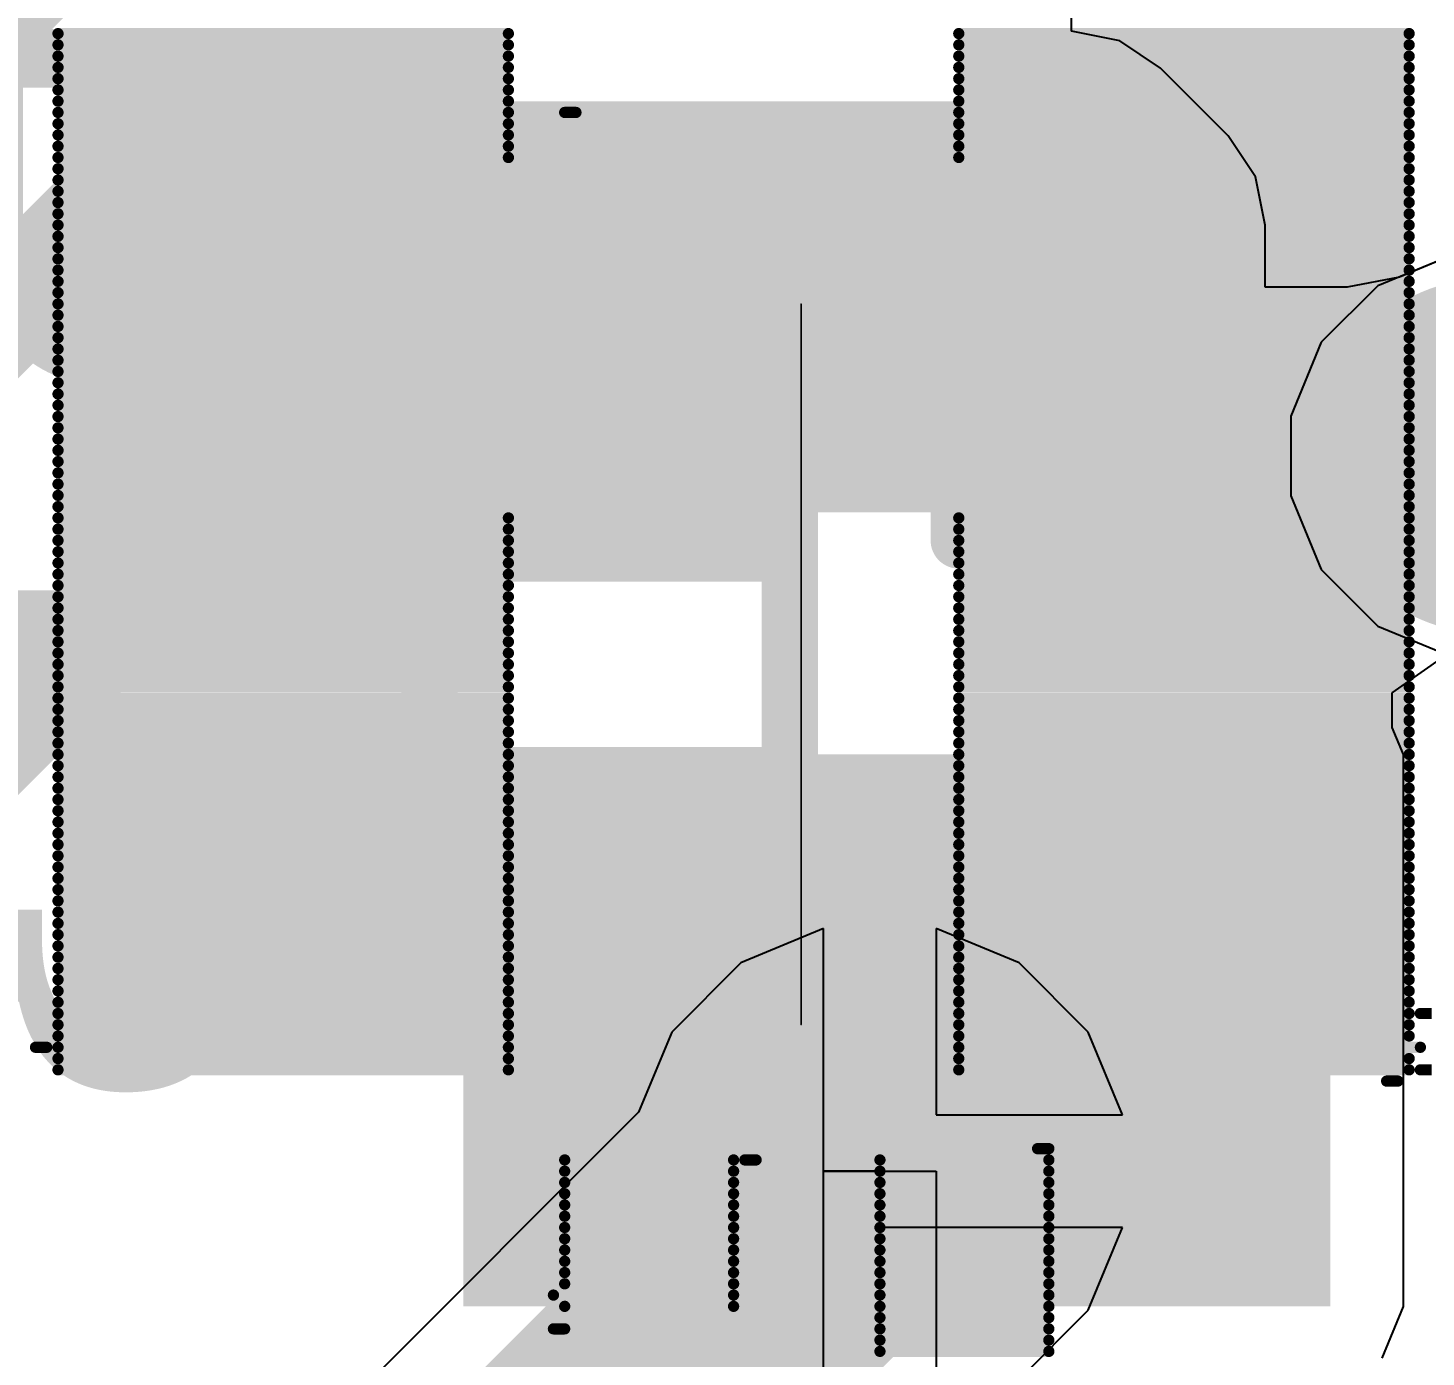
# Model space of a CAD drawing. Header units: millimetres. Extents: x -0.42 to 2.4, y -0.33 to 1.81.
# Drawn here: x 0.3143 to 0.4385, y 0.5575 to 0.6755 of the extents above; entities that cross this region are included whole.
import ezdxf

# ---------------------------------------------------------------- set-up
doc = ezdxf.new("R2010")
doc.units = ezdxf.units.MM
doc.header["$MEASUREMENT"] = 0
for name, color, linetype in [('BottomLayer', 5, 'Continuous'), ('BottomOverlay', 54, 'Continuous'), ('BottomSolder', 6, 'Continuous'), ('TopLayer', 1, 'Continuous'), ('TopOverlay', 2, 'Continuous'), ('TopPaste', 8, 'Continuous'), ('TopSolder', 216, 'Continuous'), ('ViaHoleLayer', 16, 'Continuous')]:
    doc.layers.add(name, color=color, linetype=linetype)
doc.styles.add('Arial', font='arial.ttf', dxfattribs={"height": 0.2})

# ---------------------------------------------------------------- blocks, each defined once
blk = doc.blocks.new('C___0402_11')
at = {"layer": 'TopLayer'}
for points in [[(-0.0275, -0.0125), (-0.0275, 0.0125), (-0.0095, 0.0125), (-0.0095, -0.0125)], [(0.0095, -0.0125), (0.0095, 0.0125), (0.0275, 0.0125), (0.0275, -0.0125)]]:
    blk.add_hatch(color=1, dxfattribs=at).paths.add_polyline_path(points)
at = {"layer": 'TopPaste'}
for points in [[(-0.0275, -0.0125), (-0.0275, 0.0125), (-0.0095, 0.0125), (-0.0095, -0.0125)], [(0.0095, -0.0125), (0.0095, 0.0125), (0.0275, 0.0125), (0.0275, -0.0125)]]:
    blk.add_hatch(color=8, dxfattribs=at).paths.add_polyline_path(points)
at = {"layer": 'TopSolder'}
for points in [[(-0.02986, -0.01486), (-0.02986, 0.01486), (-0.00714, 0.01486), (-0.00714, -0.01486)], [(0.00714, -0.01486), (0.00714, 0.01486), (0.02986, 0.01486), (0.02986, -0.01486)]]:
    blk.add_hatch(color=216, dxfattribs=at).paths.add_polyline_path(points)
at = {"layer": 'TopOverlay', "const_width": 0.005}
for points in [[(-0.031, -0.016), (-0.031, 0.016)], [(-0.011, 0.016), (-0.031, 0.016)], [(0.031, 0.016), (0.011, 0.016)], [(0.031, -0.016), (0.031, 0.016)], [(-0.011, -0.016), (-0.031, -0.016)], [(0.031, -0.016), (0.011, -0.016)]]:
    blk.add_lwpolyline(points, dxfattribs=at)
at = {"layer": 'TopOverlay', "const_width": 0.0025}
for points in [[(-0.03225, 0.016, 1), (-0.02975, 0.016, 1)], [(-0.03225, 0.016, 1), (-0.02975, 0.016, 1)], [(-0.01225, 0.016, 1), (-0.00975, 0.016, 1)], [(0.00975, 0.016, 1), (0.01225, 0.016, 1)], [(0.02975, 0.016, 1), (0.03225, 0.016, 1)], [(0.02975, 0.016, 1), (0.03225, 0.016, 1)], [(-0.03225, -0.016, 1), (-0.02975, -0.016, 1)], [(-0.03225, -0.016, 1), (-0.02975, -0.016, 1)], [(-0.01225, -0.016, 1), (-0.00975, -0.016, 1)], [(0.00975, -0.016, 1), (0.01225, -0.016, 1)], [(0.02975, -0.016, 1), (0.03225, -0.016, 1)], [(0.02975, -0.016, 1), (0.03225, -0.016, 1)]]:
    blk.add_lwpolyline(points, format="xyb", close=True, dxfattribs=at)
blk = doc.blocks.new('R___0402_22')
at = {"layer": 'TopLayer'}
for points in [[(-0.0275, -0.0125), (-0.0275, 0.0125), (-0.0095, 0.0125), (-0.0095, -0.0125)], [(0.0095, -0.0125), (0.0095, 0.0125), (0.0275, 0.0125), (0.0275, -0.0125)]]:
    blk.add_hatch(color=1, dxfattribs=at).paths.add_polyline_path(points)
at = {"layer": 'TopPaste'}
for points in [[(-0.0275, -0.0125), (-0.0275, 0.0125), (-0.0095, 0.0125), (-0.0095, -0.0125)], [(0.0095, -0.0125), (0.0095, 0.0125), (0.0275, 0.0125), (0.0275, -0.0125)]]:
    blk.add_hatch(color=8, dxfattribs=at).paths.add_polyline_path(points)
at = {"layer": 'TopSolder'}
for points in [[(-0.02967, -0.01467), (-0.02967, 0.01467), (-0.00733, 0.01467), (-0.00733, -0.01467)], [(0.00733, -0.01467), (0.00733, 0.01467), (0.02967, 0.01467), (0.02967, -0.01467)]]:
    blk.add_hatch(color=216, dxfattribs=at).paths.add_polyline_path(points)
at = {"layer": 'TopOverlay'}
for points, const_width in [([(-0.031, 0.016), (-0.031, -0.016)], 0.005), ([(-0.031, 0.016), (0.031, 0.016)], 0.005), ([(0.031, 0.016), (0.031, -0.016)], 0.005), ([(-0.031, -0.016), (0.031, -0.016)], 0.005), ([(-0.032, -0.017), (0.032, -0.017)], 0.000127)]:
    blk.add_lwpolyline(points, dxfattribs=dict(at, const_width=const_width))
for points, const_width in [([(-0.03225, 0.016, 1), (-0.02975, 0.016, 1)], 0.0025), ([(-0.03225, 0.016, 1), (-0.02975, 0.016, 1)], 0.0025), ([(0.02975, 0.016, 1), (0.03225, 0.016, 1)], 0.0025), ([(0.02975, 0.016, 1), (0.03225, 0.016, 1)], 0.0025), ([(-0.03225, -0.016, 1), (-0.02975, -0.016, 1)], 0.0025), ([(-0.03225, -0.016, 1), (-0.02975, -0.016, 1)], 0.0025), ([(0.02975, -0.016, 1), (0.03225, -0.016, 1)], 0.0025), ([(0.02975, -0.016, 1), (0.03225, -0.016, 1)], 0.0025), ([(-0.03203, -0.017, 1), (-0.03197, -0.017, 1)], 0.0000635), ([(0.03197, -0.017, 1), (0.03203, -0.017, 1)], 0.0000635)]:
    blk.add_lwpolyline(points, format="xyb", close=True, dxfattribs=dict(at, const_width=const_width))

msp = doc.modelspace()

# ---------------------------------------------------------------- hatches: boundary and pattern name
at = {"layer": 'BottomLayer'}
h = msp.add_hatch(color=5, dxfattribs=at)
edge = h.paths.add_edge_path()
edge.add_arc((0.4443, 0.6375), 0.01181, 0, 360)
h = msp.add_hatch(color=5, dxfattribs=at)
edge = h.paths.add_edge_path()
edge.add_arc((0.39, 0.574), 0.01181, 0, 360)
at = {"layer": 'BottomSolder'}
h = msp.add_hatch(color=6, dxfattribs=at)
edge = h.paths.add_edge_path()
edge.add_arc((0.4443, 0.6375), 0.01581, 0, 360)
h = msp.add_hatch(color=6, dxfattribs=at)
edge = h.paths.add_edge_path()
edge.add_arc((0.39, 0.574), 0.01581, 0, 360)
at = {"layer": 'TopLayer'}
h = msp.add_hatch(color=1, dxfattribs=at)
edge = h.paths.add_edge_path()
edge.add_arc((0.4443, 0.6375), 0.01181, 0, 360)
msp.add_hatch(color=1, dxfattribs=at).paths.add_polyline_path([(0.353, 0.562), (0.43, 0.562), (0.43, 0.611), (0.353, 0.611)])
h = msp.add_hatch(color=1, dxfattribs=at)
edge = h.paths.add_edge_path()
edge.add_arc((0.39, 0.574), 0.01181, 0, 360)
at = {"layer": 'TopSolder'}
h = msp.add_hatch(color=216, dxfattribs=at)
edge = h.paths.add_edge_path()
edge.add_arc((0.4443, 0.6375), 0.01581, 0, 360)
h = msp.add_hatch(color=216, dxfattribs=at)
edge = h.paths.add_edge_path()
edge.add_arc((0.39, 0.574), 0.01581, 0, 360)
at = {"layer": 'ViaHoleLayer'}
h = msp.add_hatch(color=16, dxfattribs=at)
edge = h.paths.add_edge_path()
edge.add_arc((0.4443, 0.6375), 0.00591, 0, 360)
h = msp.add_hatch(color=16, dxfattribs=at)
edge = h.paths.add_edge_path()
edge.add_arc((0.39, 0.574), 0.00591, 0, 360)

# ---------------------------------------------------------------- linework, layer by layer
at = {"layer": 'BottomLayer'}
for p, q in [((0.44076, 0.65531), (0.43421, 0.6526)), ((0.43421, 0.6526), (0.4292, 0.64759)), ((0.4292, 0.64759), (0.42649, 0.64104)), ((0.42649, 0.64104), (0.42649, 0.63396)), ((0.42649, 0.63396), (0.4292, 0.62741)), ((0.4292, 0.62741), (0.43421, 0.6224)), ((0.43421, 0.6224), (0.44076, 0.61969)), ((0.385, 0.59554), (0.37765, 0.59249)), ((0.385, 0.574), (0.385, 0.59554)), ((0.40235, 0.59249), (0.395, 0.59554)), ((0.395, 0.59554), (0.395, 0.579)), ((0.37765, 0.59249), (0.37151, 0.58635)), ((0.40849, 0.58635), (0.40235, 0.59249)), ((0.37151, 0.58635), (0.36856, 0.57924)), ((0.41154, 0.579), (0.40849, 0.58635)), ((0.36856, 0.57924), (0.28166, 0.49234)), ((0.395, 0.579), (0.41154, 0.579)), ((0.39, 0.574), (0.385, 0.574)), ((0.39, 0.569), (0.39, 0.574)), ((0.41154, 0.569), (0.39, 0.569)), ((0.40849, 0.56165), (0.41154, 0.569)), ((0.40235, 0.55551), (0.40849, 0.56165))]:
    msp.add_line(p, q, dxfattribs=at)
at = {"layer": 'BottomLayer', "const_width": 0.025}
msp.add_lwpolyline([(0.295, 0.479), (0.39, 0.574)], dxfattribs=at)
at = {"layer": 'BottomLayer', "const_width": 0.0125}
msp.add_lwpolyline([(0.38375, 0.574, 1), (0.39625, 0.574, 1)], format="xyb", close=True, dxfattribs=at)
at = {"layer": 'BottomOverlay', "const_width": 0.001}
for points in [[(0.317, 0.675), (0.357, 0.675)], [(0.397, 0.675), (0.437, 0.675)], [(0.317, 0.674), (0.357, 0.674)], [(0.397, 0.674), (0.437, 0.674)], [(0.317, 0.673), (0.357, 0.673)], [(0.397, 0.673), (0.437, 0.673)], [(0.317, 0.672), (0.357, 0.672)], [(0.397, 0.672), (0.437, 0.672)], [(0.317, 0.671), (0.357, 0.671)], [(0.397, 0.671), (0.437, 0.671)], [(0.317, 0.67), (0.357, 0.67)], [(0.317, 0.669), (0.357, 0.669)], [(0.397, 0.67), (0.437, 0.67)], [(0.397, 0.669), (0.437, 0.669)], [(0.317, 0.668), (0.357, 0.668)], [(0.362, 0.668), (0.363, 0.668)], [(0.397, 0.668), (0.437, 0.668)], [(0.317, 0.667), (0.357, 0.667)], [(0.397, 0.667), (0.437, 0.667)], [(0.317, 0.666), (0.357, 0.666)], [(0.397, 0.666), (0.437, 0.666)], [(0.317, 0.665), (0.357, 0.665)], [(0.317, 0.664), (0.357, 0.664)], [(0.397, 0.665), (0.437, 0.665)], [(0.397, 0.664), (0.437, 0.664)], [(0.317, 0.663), (0.437, 0.663)], [(0.317, 0.662), (0.437, 0.662)], [(0.317, 0.661), (0.437, 0.661)], [(0.317, 0.66), (0.437, 0.66)], [(0.317, 0.659), (0.437, 0.659)], [(0.317, 0.658), (0.437, 0.658)], [(0.317, 0.657), (0.437, 0.657)], [(0.317, 0.656), (0.437, 0.656)], [(0.317, 0.655), (0.437, 0.655)], [(0.317, 0.654), (0.437, 0.654)], [(0.317, 0.653), (0.437, 0.653)], [(0.317, 0.652), (0.437, 0.652)], [(0.317, 0.651), (0.437, 0.651)], [(0.317, 0.65), (0.437, 0.65)], [(0.317, 0.649), (0.437, 0.649)], [(0.317, 0.648), (0.437, 0.648)], [(0.317, 0.647), (0.437, 0.647)], [(0.317, 0.646), (0.437, 0.646)], [(0.317, 0.645), (0.437, 0.645)], [(0.317, 0.644), (0.437, 0.644)], [(0.317, 0.643), (0.437, 0.643)], [(0.317, 0.642), (0.437, 0.642)], [(0.317, 0.641), (0.437, 0.641)], [(0.317, 0.64), (0.437, 0.64)], [(0.317, 0.639), (0.437, 0.639)], [(0.317, 0.638), (0.437, 0.638)], [(0.317, 0.637), (0.437, 0.637)], [(0.317, 0.636), (0.437, 0.636)], [(0.317, 0.635), (0.437, 0.635)], [(0.317, 0.634), (0.437, 0.634)], [(0.317, 0.633), (0.437, 0.633)], [(0.317, 0.632), (0.357, 0.632)], [(0.397, 0.632), (0.437, 0.632)], [(0.317, 0.631), (0.357, 0.631)], [(0.397, 0.631), (0.437, 0.631)], [(0.317, 0.63), (0.357, 0.63)], [(0.397, 0.63), (0.437, 0.63)], [(0.317, 0.629), (0.357, 0.629)], [(0.317, 0.628), (0.357, 0.628)], [(0.397, 0.629), (0.437, 0.629)], [(0.397, 0.628), (0.437, 0.628)], [(0.317, 0.627), (0.357, 0.627)], [(0.397, 0.627), (0.437, 0.627)], [(0.317, 0.626), (0.357, 0.626)], [(0.397, 0.626), (0.437, 0.626)], [(0.317, 0.625), (0.357, 0.625)], [(0.397, 0.625), (0.437, 0.625)], [(0.317, 0.624), (0.357, 0.624)], [(0.317, 0.623), (0.357, 0.623)], [(0.397, 0.624), (0.437, 0.624)], [(0.397, 0.623), (0.437, 0.623)], [(0.317, 0.622), (0.357, 0.622)], [(0.397, 0.622), (0.437, 0.622)], [(0.317, 0.621), (0.357, 0.621)], [(0.397, 0.621), (0.437, 0.621)], [(0.317, 0.62), (0.357, 0.62)], [(0.397, 0.62), (0.437, 0.62)], [(0.317, 0.619), (0.357, 0.619)], [(0.317, 0.618), (0.357, 0.618)], [(0.397, 0.619), (0.437, 0.619)], [(0.397, 0.618), (0.437, 0.618)], [(0.317, 0.617), (0.357, 0.617)], [(0.397, 0.617), (0.437, 0.617)], [(0.317, 0.616), (0.357, 0.616)], [(0.397, 0.616), (0.437, 0.616)], [(0.317, 0.615), (0.357, 0.615)], [(0.397, 0.615), (0.437, 0.615)], [(0.317, 0.614), (0.357, 0.614)], [(0.317, 0.613), (0.357, 0.613)], [(0.397, 0.614), (0.437, 0.614)], [(0.397, 0.613), (0.437, 0.613)], [(0.317, 0.612), (0.357, 0.612)], [(0.397, 0.612), (0.437, 0.612)], [(0.317, 0.611), (0.357, 0.611)], [(0.397, 0.611), (0.437, 0.611)], [(0.317, 0.61), (0.357, 0.61)], [(0.397, 0.61), (0.437, 0.61)], [(0.317, 0.609), (0.357, 0.609)], [(0.317, 0.608), (0.357, 0.608)], [(0.397, 0.609), (0.437, 0.609)], [(0.397, 0.608), (0.437, 0.608)], [(0.317, 0.607), (0.357, 0.607)], [(0.397, 0.607), (0.437, 0.607)], [(0.317, 0.606), (0.357, 0.606)], [(0.397, 0.606), (0.437, 0.606)], [(0.317, 0.605), (0.357, 0.605)], [(0.397, 0.605), (0.437, 0.605)], [(0.317, 0.604), (0.357, 0.604)], [(0.317, 0.603), (0.357, 0.603)], [(0.397, 0.604), (0.437, 0.604)], [(0.397, 0.603), (0.437, 0.603)], [(0.317, 0.602), (0.357, 0.602)], [(0.397, 0.602), (0.437, 0.602)], [(0.317, 0.601), (0.357, 0.601)], [(0.397, 0.601), (0.437, 0.601)], [(0.317, 0.6), (0.357, 0.6)], [(0.397, 0.6), (0.437, 0.6)], [(0.317, 0.599), (0.357, 0.599)], [(0.317, 0.598), (0.357, 0.598)], [(0.397, 0.599), (0.437, 0.599)], [(0.397, 0.598), (0.437, 0.598)], [(0.317, 0.597), (0.357, 0.597)], [(0.397, 0.597), (0.437, 0.597)], [(0.317, 0.596), (0.357, 0.596)], [(0.397, 0.596), (0.437, 0.596)], [(0.317, 0.595), (0.357, 0.595)], [(0.397, 0.595), (0.437, 0.595)], [(0.317, 0.594), (0.357, 0.594)], [(0.397, 0.594), (0.437, 0.594)], [(0.317, 0.593), (0.357, 0.593)], [(0.317, 0.592), (0.357, 0.592)], [(0.397, 0.593), (0.437, 0.593)], [(0.397, 0.592), (0.437, 0.592)], [(0.317, 0.591), (0.357, 0.591)], [(0.397, 0.591), (0.437, 0.591)], [(0.317, 0.59), (0.357, 0.59)], [(0.397, 0.59), (0.437, 0.59)], [(0.317, 0.589), (0.357, 0.589)], [(0.397, 0.589), (0.437, 0.589)], [(0.317, 0.588), (0.357, 0.588)], [(0.317, 0.587), (0.357, 0.587)], [(0.397, 0.588), (0.437, 0.588)], [(0.397, 0.587), (0.437, 0.587)], [(0.438, 0.588), (0.439, 0.588)], [(0.317, 0.586), (0.357, 0.586)], [(0.397, 0.586), (0.437, 0.586)], [(0.315, 0.585), (0.316, 0.585)], [(0.317, 0.585), (0.357, 0.585)], [(0.397, 0.585), (0.438, 0.585)], [(0.317, 0.584), (0.357, 0.584)], [(0.397, 0.584), (0.437, 0.584)], [(0.317, 0.583), (0.357, 0.583)], [(0.397, 0.583), (0.437, 0.583)], [(0.435, 0.582), (0.436, 0.582)], [(0.438, 0.583), (0.439, 0.583)], [(0.404, 0.576), (0.405, 0.576)], [(0.362, 0.575), (0.377, 0.575)], [(0.378, 0.575), (0.379, 0.575)], [(0.39, 0.575), (0.405, 0.575)], [(0.362, 0.574), (0.377, 0.574)], [(0.39, 0.574), (0.405, 0.574)], [(0.362, 0.573), (0.377, 0.573)], [(0.362, 0.572), (0.377, 0.572)], [(0.39, 0.573), (0.405, 0.573)], [(0.39, 0.572), (0.405, 0.572)], [(0.362, 0.571), (0.377, 0.571)], [(0.39, 0.571), (0.405, 0.571)], [(0.362, 0.57), (0.377, 0.57)], [(0.39, 0.57), (0.405, 0.57)], [(0.362, 0.569), (0.377, 0.569)], [(0.39, 0.569), (0.405, 0.569)], [(0.362, 0.568), (0.377, 0.568)], [(0.362, 0.567), (0.377, 0.567)], [(0.39, 0.568), (0.405, 0.568)], [(0.39, 0.567), (0.405, 0.567)], [(0.362, 0.566), (0.377, 0.566)], [(0.39, 0.566), (0.405, 0.566)], [(0.362, 0.565), (0.377, 0.565)], [(0.39, 0.565), (0.405, 0.565)], [(0.362, 0.564), (0.377, 0.564)], [(0.39, 0.564), (0.405, 0.564)], [(0.361, 0.563), (0.377, 0.563)], [(0.362, 0.562), (0.377, 0.562)], [(0.39, 0.563), (0.405, 0.563)], [(0.39, 0.562), (0.405, 0.562)], [(0.39, 0.561), (0.405, 0.561)], [(0.361, 0.56), (0.362, 0.56)], [(0.39, 0.56), (0.405, 0.56)], [(0.39, 0.559), (0.405, 0.559)], [(0.39, 0.558), (0.405, 0.558)]]:
    msp.add_lwpolyline(points, dxfattribs=at)
at = {"layer": 'BottomOverlay', "const_width": 0.0005}
for points in [[(0.31675, 0.675, 1), (0.31725, 0.675, 1)], [(0.35675, 0.675, 1), (0.35725, 0.675, 1)], [(0.39675, 0.675, 1), (0.39725, 0.675, 1)], [(0.43675, 0.675, 1), (0.43725, 0.675, 1)], [(0.31675, 0.674, 1), (0.31725, 0.674, 1)], [(0.35675, 0.674, 1), (0.35725, 0.674, 1)], [(0.39675, 0.674, 1), (0.39725, 0.674, 1)], [(0.43675, 0.674, 1), (0.43725, 0.674, 1)], [(0.31675, 0.673, 1), (0.31725, 0.673, 1)], [(0.35675, 0.673, 1), (0.35725, 0.673, 1)], [(0.39675, 0.673, 1), (0.39725, 0.673, 1)], [(0.43675, 0.673, 1), (0.43725, 0.673, 1)], [(0.31675, 0.672, 1), (0.31725, 0.672, 1)], [(0.35675, 0.672, 1), (0.35725, 0.672, 1)], [(0.39675, 0.672, 1), (0.39725, 0.672, 1)], [(0.43675, 0.672, 1), (0.43725, 0.672, 1)], [(0.31675, 0.671, 1), (0.31725, 0.671, 1)], [(0.35675, 0.671, 1), (0.35725, 0.671, 1)], [(0.39675, 0.671, 1), (0.39725, 0.671, 1)], [(0.43675, 0.671, 1), (0.43725, 0.671, 1)], [(0.31675, 0.67, 1), (0.31725, 0.67, 1)], [(0.31675, 0.669, 1), (0.31725, 0.669, 1)], [(0.35675, 0.67, 1), (0.35725, 0.67, 1)], [(0.35675, 0.669, 1), (0.35725, 0.669, 1)], [(0.39675, 0.67, 1), (0.39725, 0.67, 1)], [(0.39675, 0.669, 1), (0.39725, 0.669, 1)], [(0.43675, 0.67, 1), (0.43725, 0.67, 1)], [(0.43675, 0.669, 1), (0.43725, 0.669, 1)], [(0.31675, 0.668, 1), (0.31725, 0.668, 1)], [(0.35675, 0.668, 1), (0.35725, 0.668, 1)], [(0.36175, 0.668, 1), (0.36225, 0.668, 1)], [(0.36275, 0.668, 1), (0.36325, 0.668, 1)], [(0.39675, 0.668, 1), (0.39725, 0.668, 1)], [(0.43675, 0.668, 1), (0.43725, 0.668, 1)], [(0.31675, 0.667, 1), (0.31725, 0.667, 1)], [(0.35675, 0.667, 1), (0.35725, 0.667, 1)], [(0.39675, 0.667, 1), (0.39725, 0.667, 1)], [(0.43675, 0.667, 1), (0.43725, 0.667, 1)], [(0.31675, 0.666, 1), (0.31725, 0.666, 1)], [(0.35675, 0.666, 1), (0.35725, 0.666, 1)], [(0.39675, 0.666, 1), (0.39725, 0.666, 1)], [(0.43675, 0.666, 1), (0.43725, 0.666, 1)], [(0.31675, 0.665, 1), (0.31725, 0.665, 1)], [(0.31675, 0.664, 1), (0.31725, 0.664, 1)], [(0.35675, 0.665, 1), (0.35725, 0.665, 1)], [(0.35675, 0.664, 1), (0.35725, 0.664, 1)], [(0.39675, 0.665, 1), (0.39725, 0.665, 1)], [(0.39675, 0.664, 1), (0.39725, 0.664, 1)], [(0.43675, 0.665, 1), (0.43725, 0.665, 1)], [(0.43675, 0.664, 1), (0.43725, 0.664, 1)], [(0.31675, 0.663, 1), (0.31725, 0.663, 1)], [(0.43675, 0.663, 1), (0.43725, 0.663, 1)], [(0.31675, 0.662, 1), (0.31725, 0.662, 1)], [(0.43675, 0.662, 1), (0.43725, 0.662, 1)], [(0.31675, 0.661, 1), (0.31725, 0.661, 1)], [(0.43675, 0.661, 1), (0.43725, 0.661, 1)], [(0.31675, 0.66, 1), (0.31725, 0.66, 1)], [(0.31675, 0.659, 1), (0.31725, 0.659, 1)], [(0.43675, 0.66, 1), (0.43725, 0.66, 1)], [(0.43675, 0.659, 1), (0.43725, 0.659, 1)], [(0.31675, 0.658, 1), (0.31725, 0.658, 1)], [(0.43675, 0.658, 1), (0.43725, 0.658, 1)], [(0.31675, 0.657, 1), (0.31725, 0.657, 1)], [(0.43675, 0.657, 1), (0.43725, 0.657, 1)], [(0.31675, 0.656, 1), (0.31725, 0.656, 1)], [(0.43675, 0.656, 1), (0.43725, 0.656, 1)], [(0.31675, 0.655, 1), (0.31725, 0.655, 1)], [(0.31675, 0.654, 1), (0.31725, 0.654, 1)], [(0.43675, 0.655, 1), (0.43725, 0.655, 1)], [(0.43675, 0.654, 1), (0.43725, 0.654, 1)], [(0.31675, 0.653, 1), (0.31725, 0.653, 1)], [(0.43675, 0.653, 1), (0.43725, 0.653, 1)], [(0.31675, 0.652, 1), (0.31725, 0.652, 1)], [(0.43675, 0.652, 1), (0.43725, 0.652, 1)], [(0.31675, 0.651, 1), (0.31725, 0.651, 1)], [(0.43675, 0.651, 1), (0.43725, 0.651, 1)], [(0.31675, 0.65, 1), (0.31725, 0.65, 1)], [(0.31675, 0.649, 1), (0.31725, 0.649, 1)], [(0.43675, 0.65, 1), (0.43725, 0.65, 1)], [(0.43675, 0.649, 1), (0.43725, 0.649, 1)], [(0.31675, 0.648, 1), (0.31725, 0.648, 1)], [(0.43675, 0.648, 1), (0.43725, 0.648, 1)], [(0.31675, 0.647, 1), (0.31725, 0.647, 1)], [(0.43675, 0.647, 1), (0.43725, 0.647, 1)], [(0.31675, 0.646, 1), (0.31725, 0.646, 1)], [(0.43675, 0.646, 1), (0.43725, 0.646, 1)], [(0.31675, 0.645, 1), (0.31725, 0.645, 1)], [(0.31675, 0.644, 1), (0.31725, 0.644, 1)], [(0.43675, 0.645, 1), (0.43725, 0.645, 1)], [(0.43675, 0.644, 1), (0.43725, 0.644, 1)], [(0.31675, 0.643, 1), (0.31725, 0.643, 1)], [(0.43675, 0.643, 1), (0.43725, 0.643, 1)], [(0.31675, 0.642, 1), (0.31725, 0.642, 1)], [(0.43675, 0.642, 1), (0.43725, 0.642, 1)], [(0.31675, 0.641, 1), (0.31725, 0.641, 1)], [(0.43675, 0.641, 1), (0.43725, 0.641, 1)], [(0.31675, 0.64, 1), (0.31725, 0.64, 1)], [(0.31675, 0.639, 1), (0.31725, 0.639, 1)], [(0.43675, 0.64, 1), (0.43725, 0.64, 1)], [(0.43675, 0.639, 1), (0.43725, 0.639, 1)], [(0.31675, 0.638, 1), (0.31725, 0.638, 1)], [(0.43675, 0.638, 1), (0.43725, 0.638, 1)], [(0.31675, 0.637, 1), (0.31725, 0.637, 1)], [(0.43675, 0.637, 1), (0.43725, 0.637, 1)], [(0.31675, 0.636, 1), (0.31725, 0.636, 1)], [(0.43675, 0.636, 1), (0.43725, 0.636, 1)], [(0.31675, 0.635, 1), (0.31725, 0.635, 1)], [(0.43675, 0.635, 1), (0.43725, 0.635, 1)], [(0.31675, 0.634, 1), (0.31725, 0.634, 1)], [(0.31675, 0.633, 1), (0.31725, 0.633, 1)], [(0.43675, 0.634, 1), (0.43725, 0.634, 1)], [(0.43675, 0.633, 1), (0.43725, 0.633, 1)], [(0.31675, 0.632, 1), (0.31725, 0.632, 1)], [(0.35675, 0.632, 1), (0.35725, 0.632, 1)], [(0.39675, 0.632, 1), (0.39725, 0.632, 1)], [(0.43675, 0.632, 1), (0.43725, 0.632, 1)], [(0.31675, 0.631, 1), (0.31725, 0.631, 1)], [(0.35675, 0.631, 1), (0.35725, 0.631, 1)], [(0.39675, 0.631, 1), (0.39725, 0.631, 1)], [(0.43675, 0.631, 1), (0.43725, 0.631, 1)], [(0.31675, 0.63, 1), (0.31725, 0.63, 1)], [(0.35675, 0.63, 1), (0.35725, 0.63, 1)], [(0.39675, 0.63, 1), (0.39725, 0.63, 1)], [(0.43675, 0.63, 1), (0.43725, 0.63, 1)], [(0.31675, 0.629, 1), (0.31725, 0.629, 1)], [(0.31675, 0.628, 1), (0.31725, 0.628, 1)], [(0.35675, 0.629, 1), (0.35725, 0.629, 1)], [(0.35675, 0.628, 1), (0.35725, 0.628, 1)], [(0.39675, 0.629, 1), (0.39725, 0.629, 1)], [(0.39675, 0.628, 1), (0.39725, 0.628, 1)], [(0.43675, 0.629, 1), (0.43725, 0.629, 1)], [(0.43675, 0.628, 1), (0.43725, 0.628, 1)], [(0.31675, 0.627, 1), (0.31725, 0.627, 1)], [(0.35675, 0.627, 1), (0.35725, 0.627, 1)], [(0.39675, 0.627, 1), (0.39725, 0.627, 1)], [(0.43675, 0.627, 1), (0.43725, 0.627, 1)], [(0.31675, 0.626, 1), (0.31725, 0.626, 1)], [(0.35675, 0.626, 1), (0.35725, 0.626, 1)], [(0.39675, 0.626, 1), (0.39725, 0.626, 1)], [(0.43675, 0.626, 1), (0.43725, 0.626, 1)], [(0.31675, 0.625, 1), (0.31725, 0.625, 1)], [(0.35675, 0.625, 1), (0.35725, 0.625, 1)], [(0.39675, 0.625, 1), (0.39725, 0.625, 1)], [(0.43675, 0.625, 1), (0.43725, 0.625, 1)], [(0.31675, 0.624, 1), (0.31725, 0.624, 1)], [(0.31675, 0.623, 1), (0.31725, 0.623, 1)], [(0.35675, 0.624, 1), (0.35725, 0.624, 1)], [(0.35675, 0.623, 1), (0.35725, 0.623, 1)], [(0.39675, 0.624, 1), (0.39725, 0.624, 1)], [(0.39675, 0.623, 1), (0.39725, 0.623, 1)], [(0.43675, 0.624, 1), (0.43725, 0.624, 1)], [(0.43675, 0.623, 1), (0.43725, 0.623, 1)], [(0.31675, 0.622, 1), (0.31725, 0.622, 1)], [(0.35675, 0.622, 1), (0.35725, 0.622, 1)], [(0.39675, 0.622, 1), (0.39725, 0.622, 1)], [(0.43675, 0.622, 1), (0.43725, 0.622, 1)], [(0.31675, 0.621, 1), (0.31725, 0.621, 1)], [(0.35675, 0.621, 1), (0.35725, 0.621, 1)], [(0.39675, 0.621, 1), (0.39725, 0.621, 1)], [(0.43675, 0.621, 1), (0.43725, 0.621, 1)], [(0.31675, 0.62, 1), (0.31725, 0.62, 1)], [(0.35675, 0.62, 1), (0.35725, 0.62, 1)], [(0.39675, 0.62, 1), (0.39725, 0.62, 1)], [(0.43675, 0.62, 1), (0.43725, 0.62, 1)], [(0.31675, 0.619, 1), (0.31725, 0.619, 1)], [(0.31675, 0.618, 1), (0.31725, 0.618, 1)], [(0.35675, 0.619, 1), (0.35725, 0.619, 1)], [(0.35675, 0.618, 1), (0.35725, 0.618, 1)], [(0.39675, 0.619, 1), (0.39725, 0.619, 1)], [(0.39675, 0.618, 1), (0.39725, 0.618, 1)], [(0.43675, 0.619, 1), (0.43725, 0.619, 1)], [(0.43675, 0.618, 1), (0.43725, 0.618, 1)], [(0.31675, 0.617, 1), (0.31725, 0.617, 1)], [(0.35675, 0.617, 1), (0.35725, 0.617, 1)], [(0.39675, 0.617, 1), (0.39725, 0.617, 1)], [(0.43675, 0.617, 1), (0.43725, 0.617, 1)], [(0.31675, 0.616, 1), (0.31725, 0.616, 1)], [(0.35675, 0.616, 1), (0.35725, 0.616, 1)], [(0.39675, 0.616, 1), (0.39725, 0.616, 1)], [(0.43675, 0.616, 1), (0.43725, 0.616, 1)], [(0.31675, 0.615, 1), (0.31725, 0.615, 1)], [(0.35675, 0.615, 1), (0.35725, 0.615, 1)], [(0.39675, 0.615, 1), (0.39725, 0.615, 1)], [(0.43675, 0.615, 1), (0.43725, 0.615, 1)], [(0.31675, 0.614, 1), (0.31725, 0.614, 1)], [(0.31675, 0.613, 1), (0.31725, 0.613, 1)], [(0.35675, 0.614, 1), (0.35725, 0.614, 1)], [(0.35675, 0.613, 1), (0.35725, 0.613, 1)], [(0.39675, 0.614, 1), (0.39725, 0.614, 1)], [(0.39675, 0.613, 1), (0.39725, 0.613, 1)], [(0.43675, 0.614, 1), (0.43725, 0.614, 1)], [(0.43675, 0.613, 1), (0.43725, 0.613, 1)], [(0.31675, 0.612, 1), (0.31725, 0.612, 1)], [(0.35675, 0.612, 1), (0.35725, 0.612, 1)], [(0.39675, 0.612, 1), (0.39725, 0.612, 1)], [(0.43675, 0.612, 1), (0.43725, 0.612, 1)], [(0.31675, 0.611, 1), (0.31725, 0.611, 1)], [(0.35675, 0.611, 1), (0.35725, 0.611, 1)], [(0.39675, 0.611, 1), (0.39725, 0.611, 1)], [(0.43675, 0.611, 1), (0.43725, 0.611, 1)], [(0.31675, 0.61, 1), (0.31725, 0.61, 1)], [(0.35675, 0.61, 1), (0.35725, 0.61, 1)], [(0.39675, 0.61, 1), (0.39725, 0.61, 1)], [(0.43675, 0.61, 1), (0.43725, 0.61, 1)], [(0.31675, 0.609, 1), (0.31725, 0.609, 1)], [(0.31675, 0.608, 1), (0.31725, 0.608, 1)], [(0.35675, 0.609, 1), (0.35725, 0.609, 1)], [(0.35675, 0.608, 1), (0.35725, 0.608, 1)], [(0.39675, 0.609, 1), (0.39725, 0.609, 1)], [(0.39675, 0.608, 1), (0.39725, 0.608, 1)], [(0.43675, 0.609, 1), (0.43725, 0.609, 1)], [(0.43675, 0.608, 1), (0.43725, 0.608, 1)], [(0.31675, 0.607, 1), (0.31725, 0.607, 1)], [(0.35675, 0.607, 1), (0.35725, 0.607, 1)], [(0.39675, 0.607, 1), (0.39725, 0.607, 1)], [(0.43675, 0.607, 1), (0.43725, 0.607, 1)], [(0.31675, 0.606, 1), (0.31725, 0.606, 1)], [(0.35675, 0.606, 1), (0.35725, 0.606, 1)], [(0.39675, 0.606, 1), (0.39725, 0.606, 1)], [(0.43675, 0.606, 1), (0.43725, 0.606, 1)], [(0.31675, 0.605, 1), (0.31725, 0.605, 1)], [(0.35675, 0.605, 1), (0.35725, 0.605, 1)], [(0.39675, 0.605, 1), (0.39725, 0.605, 1)], [(0.43675, 0.605, 1), (0.43725, 0.605, 1)], [(0.31675, 0.604, 1), (0.31725, 0.604, 1)], [(0.31675, 0.603, 1), (0.31725, 0.603, 1)], [(0.35675, 0.604, 1), (0.35725, 0.604, 1)], [(0.35675, 0.603, 1), (0.35725, 0.603, 1)], [(0.39675, 0.604, 1), (0.39725, 0.604, 1)], [(0.39675, 0.603, 1), (0.39725, 0.603, 1)], [(0.43675, 0.604, 1), (0.43725, 0.604, 1)], [(0.43675, 0.603, 1), (0.43725, 0.603, 1)], [(0.31675, 0.602, 1), (0.31725, 0.602, 1)], [(0.35675, 0.602, 1), (0.35725, 0.602, 1)], [(0.39675, 0.602, 1), (0.39725, 0.602, 1)], [(0.43675, 0.602, 1), (0.43725, 0.602, 1)], [(0.31675, 0.601, 1), (0.31725, 0.601, 1)], [(0.35675, 0.601, 1), (0.35725, 0.601, 1)], [(0.39675, 0.601, 1), (0.39725, 0.601, 1)], [(0.43675, 0.601, 1), (0.43725, 0.601, 1)], [(0.31675, 0.6, 1), (0.31725, 0.6, 1)], [(0.35675, 0.6, 1), (0.35725, 0.6, 1)], [(0.39675, 0.6, 1), (0.39725, 0.6, 1)], [(0.43675, 0.6, 1), (0.43725, 0.6, 1)], [(0.31675, 0.599, 1), (0.31725, 0.599, 1)], [(0.31675, 0.598, 1), (0.31725, 0.598, 1)], [(0.35675, 0.599, 1), (0.35725, 0.599, 1)], [(0.35675, 0.598, 1), (0.35725, 0.598, 1)], [(0.39675, 0.599, 1), (0.39725, 0.599, 1)], [(0.39675, 0.598, 1), (0.39725, 0.598, 1)], [(0.43675, 0.599, 1), (0.43725, 0.599, 1)], [(0.43675, 0.598, 1), (0.43725, 0.598, 1)], [(0.31675, 0.597, 1), (0.31725, 0.597, 1)], [(0.35675, 0.597, 1), (0.35725, 0.597, 1)], [(0.39675, 0.597, 1), (0.39725, 0.597, 1)], [(0.43675, 0.597, 1), (0.43725, 0.597, 1)], [(0.31675, 0.596, 1), (0.31725, 0.596, 1)], [(0.35675, 0.596, 1), (0.35725, 0.596, 1)], [(0.39675, 0.596, 1), (0.39725, 0.596, 1)], [(0.43675, 0.596, 1), (0.43725, 0.596, 1)], [(0.31675, 0.595, 1), (0.31725, 0.595, 1)], [(0.35675, 0.595, 1), (0.35725, 0.595, 1)], [(0.39675, 0.595, 1), (0.39725, 0.595, 1)], [(0.43675, 0.595, 1), (0.43725, 0.595, 1)], [(0.31675, 0.594, 1), (0.31725, 0.594, 1)], [(0.35675, 0.594, 1), (0.35725, 0.594, 1)], [(0.39675, 0.594, 1), (0.39725, 0.594, 1)], [(0.43675, 0.594, 1), (0.43725, 0.594, 1)], [(0.31675, 0.593, 1), (0.31725, 0.593, 1)], [(0.31675, 0.592, 1), (0.31725, 0.592, 1)], [(0.35675, 0.593, 1), (0.35725, 0.593, 1)], [(0.35675, 0.592, 1), (0.35725, 0.592, 1)], [(0.39675, 0.593, 1), (0.39725, 0.593, 1)], [(0.39675, 0.592, 1), (0.39725, 0.592, 1)], [(0.43675, 0.593, 1), (0.43725, 0.593, 1)], [(0.43675, 0.592, 1), (0.43725, 0.592, 1)], [(0.31675, 0.591, 1), (0.31725, 0.591, 1)], [(0.35675, 0.591, 1), (0.35725, 0.591, 1)], [(0.39675, 0.591, 1), (0.39725, 0.591, 1)], [(0.43675, 0.591, 1), (0.43725, 0.591, 1)], [(0.31675, 0.59, 1), (0.31725, 0.59, 1)], [(0.35675, 0.59, 1), (0.35725, 0.59, 1)], [(0.39675, 0.59, 1), (0.39725, 0.59, 1)], [(0.43675, 0.59, 1), (0.43725, 0.59, 1)], [(0.31675, 0.589, 1), (0.31725, 0.589, 1)], [(0.35675, 0.589, 1), (0.35725, 0.589, 1)], [(0.39675, 0.589, 1), (0.39725, 0.589, 1)], [(0.43675, 0.589, 1), (0.43725, 0.589, 1)], [(0.31675, 0.588, 1), (0.31725, 0.588, 1)], [(0.31675, 0.587, 1), (0.31725, 0.587, 1)], [(0.35675, 0.588, 1), (0.35725, 0.588, 1)], [(0.35675, 0.587, 1), (0.35725, 0.587, 1)], [(0.39675, 0.588, 1), (0.39725, 0.588, 1)], [(0.39675, 0.587, 1), (0.39725, 0.587, 1)], [(0.43675, 0.588, 1), (0.43725, 0.588, 1)], [(0.43675, 0.587, 1), (0.43725, 0.587, 1)], [(0.43775, 0.588, 1), (0.43825, 0.588, 1)], [(0.31675, 0.586, 1), (0.31725, 0.586, 1)], [(0.35675, 0.586, 1), (0.35725, 0.586, 1)], [(0.39675, 0.586, 1), (0.39725, 0.586, 1)], [(0.43675, 0.586, 1), (0.43725, 0.586, 1)], [(0.31475, 0.585, 1), (0.31525, 0.585, 1)], [(0.31575, 0.585, 1), (0.31625, 0.585, 1)], [(0.31675, 0.585, 1), (0.31725, 0.585, 1)], [(0.35675, 0.585, 1), (0.35725, 0.585, 1)], [(0.39675, 0.585, 1), (0.39725, 0.585, 1)], [(0.43775, 0.585, 1), (0.43825, 0.585, 1)], [(0.31675, 0.584, 1), (0.31725, 0.584, 1)], [(0.35675, 0.584, 1), (0.35725, 0.584, 1)], [(0.39675, 0.584, 1), (0.39725, 0.584, 1)], [(0.43675, 0.584, 1), (0.43725, 0.584, 1)], [(0.31675, 0.583, 1), (0.31725, 0.583, 1)], [(0.35675, 0.583, 1), (0.35725, 0.583, 1)], [(0.39675, 0.583, 1), (0.39725, 0.583, 1)], [(0.43475, 0.582, 1), (0.43525, 0.582, 1)], [(0.43575, 0.582, 1), (0.43625, 0.582, 1)], [(0.43675, 0.583, 1), (0.43725, 0.583, 1)], [(0.43775, 0.583, 1), (0.43825, 0.583, 1)], [(0.40375, 0.576, 1), (0.40425, 0.576, 1)], [(0.40475, 0.576, 1), (0.40525, 0.576, 1)], [(0.36175, 0.575, 1), (0.36225, 0.575, 1)], [(0.37675, 0.575, 1), (0.37725, 0.575, 1)], [(0.37775, 0.575, 1), (0.37825, 0.575, 1)], [(0.37875, 0.575, 1), (0.37925, 0.575, 1)], [(0.38975, 0.575, 1), (0.39025, 0.575, 1)], [(0.40475, 0.575, 1), (0.40525, 0.575, 1)], [(0.36175, 0.574, 1), (0.36225, 0.574, 1)], [(0.37675, 0.574, 1), (0.37725, 0.574, 1)], [(0.38975, 0.574, 1), (0.39025, 0.574, 1)], [(0.40475, 0.574, 1), (0.40525, 0.574, 1)], [(0.36175, 0.573, 1), (0.36225, 0.573, 1)], [(0.36175, 0.572, 1), (0.36225, 0.572, 1)], [(0.37675, 0.573, 1), (0.37725, 0.573, 1)], [(0.37675, 0.572, 1), (0.37725, 0.572, 1)], [(0.38975, 0.573, 1), (0.39025, 0.573, 1)], [(0.38975, 0.572, 1), (0.39025, 0.572, 1)], [(0.40475, 0.573, 1), (0.40525, 0.573, 1)], [(0.40475, 0.572, 1), (0.40525, 0.572, 1)], [(0.36175, 0.571, 1), (0.36225, 0.571, 1)], [(0.37675, 0.571, 1), (0.37725, 0.571, 1)], [(0.38975, 0.571, 1), (0.39025, 0.571, 1)], [(0.40475, 0.571, 1), (0.40525, 0.571, 1)], [(0.36175, 0.57, 1), (0.36225, 0.57, 1)], [(0.37675, 0.57, 1), (0.37725, 0.57, 1)], [(0.38975, 0.57, 1), (0.39025, 0.57, 1)], [(0.40475, 0.57, 1), (0.40525, 0.57, 1)], [(0.36175, 0.569, 1), (0.36225, 0.569, 1)], [(0.37675, 0.569, 1), (0.37725, 0.569, 1)], [(0.38975, 0.569, 1), (0.39025, 0.569, 1)], [(0.40475, 0.569, 1), (0.40525, 0.569, 1)], [(0.36175, 0.568, 1), (0.36225, 0.568, 1)], [(0.36175, 0.567, 1), (0.36225, 0.567, 1)], [(0.37675, 0.568, 1), (0.37725, 0.568, 1)], [(0.37675, 0.567, 1), (0.37725, 0.567, 1)], [(0.38975, 0.568, 1), (0.39025, 0.568, 1)], [(0.38975, 0.567, 1), (0.39025, 0.567, 1)], [(0.40475, 0.568, 1), (0.40525, 0.568, 1)], [(0.40475, 0.567, 1), (0.40525, 0.567, 1)], [(0.36175, 0.566, 1), (0.36225, 0.566, 1)], [(0.37675, 0.566, 1), (0.37725, 0.566, 1)], [(0.38975, 0.566, 1), (0.39025, 0.566, 1)], [(0.40475, 0.566, 1), (0.40525, 0.566, 1)], [(0.36175, 0.565, 1), (0.36225, 0.565, 1)], [(0.37675, 0.565, 1), (0.37725, 0.565, 1)], [(0.38975, 0.565, 1), (0.39025, 0.565, 1)], [(0.40475, 0.565, 1), (0.40525, 0.565, 1)], [(0.36175, 0.564, 1), (0.36225, 0.564, 1)], [(0.37675, 0.564, 1), (0.37725, 0.564, 1)], [(0.38975, 0.564, 1), (0.39025, 0.564, 1)], [(0.40475, 0.564, 1), (0.40525, 0.564, 1)], [(0.36075, 0.563, 1), (0.36125, 0.563, 1)], [(0.36175, 0.562, 1), (0.36225, 0.562, 1)], [(0.37675, 0.563, 1), (0.37725, 0.563, 1)], [(0.37675, 0.562, 1), (0.37725, 0.562, 1)], [(0.38975, 0.563, 1), (0.39025, 0.563, 1)], [(0.38975, 0.562, 1), (0.39025, 0.562, 1)], [(0.40475, 0.563, 1), (0.40525, 0.563, 1)], [(0.40475, 0.562, 1), (0.40525, 0.562, 1)], [(0.38975, 0.561, 1), (0.39025, 0.561, 1)], [(0.40475, 0.561, 1), (0.40525, 0.561, 1)], [(0.36075, 0.56, 1), (0.36125, 0.56, 1)], [(0.36175, 0.56, 1), (0.36225, 0.56, 1)], [(0.38975, 0.56, 1), (0.39025, 0.56, 1)], [(0.40475, 0.56, 1), (0.40525, 0.56, 1)], [(0.38975, 0.559, 1), (0.39025, 0.559, 1)], [(0.40475, 0.559, 1), (0.40525, 0.559, 1)], [(0.38975, 0.558, 1), (0.39025, 0.558, 1)], [(0.40475, 0.558, 1), (0.40525, 0.558, 1)]]:
    msp.add_lwpolyline(points, format="xyb", close=True, dxfattribs=at)
at = {"layer": 'TopLayer'}
for p, q in [((0.407, 0.67522), (0.40705, 0.68019)), ((0.41129, 0.67436), (0.407, 0.67522)), ((0.407, 0.67522), (0.407, 0.67522)), ((0.41493, 0.67193), (0.41129, 0.67436)), ((0.42093, 0.66593), (0.41493, 0.67193)), ((0.42336, 0.66229), (0.42093, 0.66593)), ((0.42093, 0.66593), (0.42093, 0.66593)), ((0.42422, 0.658), (0.42336, 0.66229)), ((0.42422, 0.6525), (0.42422, 0.658)), ((0.42422, 0.658), (0.42422, 0.658)), ((0.44076, 0.65531), (0.43613, 0.65339)), ((0.43613, 0.65339), (0.4315, 0.6525)), ((0.4315, 0.6525), (0.42422, 0.6525)), ((0.4315, 0.6525), (0.4315, 0.6525)), ((0.4315, 0.6525), (0.4315, 0.6525)), ((0.4355, 0.61646), (0.44035, 0.61986)), ((0.4355, 0.6134), (0.4355, 0.61646)), ((0.43649, 0.611), (0.4355, 0.6134)), ((0.43649, 0.562), (0.43649, 0.611)), ((0.385, 0.55133), (0.385, 0.574)), ((0.385, 0.574), (0.395, 0.574)), ((0.395, 0.574), (0.395, 0.55246)), ((0.43459, 0.55741), (0.43649, 0.562))]:
    msp.add_line(p, q, dxfattribs=at)
at = {"layer": 'TopLayer', "const_width": 0.01}
for points in [[(0.30226, 0.66826), (0.325, 0.691)], [(0.2712, 0.6092), (0.326, 0.664)], [(0.327, 0.664), (0.407, 0.664)], [(0.407, 0.664), (0.413, 0.658)], [(0.413, 0.6375), (0.413, 0.658)], [(0.26883, 0.56983), (0.3365, 0.6375)], [(0.3365, 0.6375), (0.366, 0.6375)], [(0.413, 0.6375), (0.4443, 0.6375)]]:
    msp.add_lwpolyline(points, dxfattribs=at)
at = {"layer": 'TopLayer', "const_width": 0.005}
for points in [[(0.3235, 0.664, 1), (0.3285, 0.664, 1)], [(0.3245, 0.664, 1), (0.3295, 0.664, 1)], [(0.4045, 0.664, 1), (0.4095, 0.664, 1)], [(0.4045, 0.664, 1), (0.4095, 0.664, 1)], [(0.4105, 0.658, 1), (0.4155, 0.658, 1)], [(0.4105, 0.658, 1), (0.4155, 0.658, 1)], [(0.334, 0.6375, 1), (0.339, 0.6375, 1)], [(0.334, 0.6375, 1), (0.339, 0.6375, 1)], [(0.3635, 0.6375, 1), (0.3685, 0.6375, 1)], [(0.4105, 0.6375, 1), (0.4155, 0.6375, 1)], [(0.4105, 0.6375, 1), (0.4155, 0.6375, 1)]]:
    msp.add_lwpolyline(points, format="xyb", close=True, dxfattribs=at)

# ---------------------------------------------------------------- block references
for name, p, rotation in [('R___0402_22', (0.366, 0.619), 90), ('C___0402_11', (0.413, 0.619), 270)]:
    msp.add_blockref(name, p, dxfattribs=dict(rotation=rotation))

# ---------------------------------------------------------------- texts
at = {"layer": 'TopOverlay', "style": 'Arial'}
msp.add_text('R13', height=0.04, rotation=270, dxfattribs=at).set_placement((0.29301, 0.67998))

doc.saveas('drawing.dxf')
